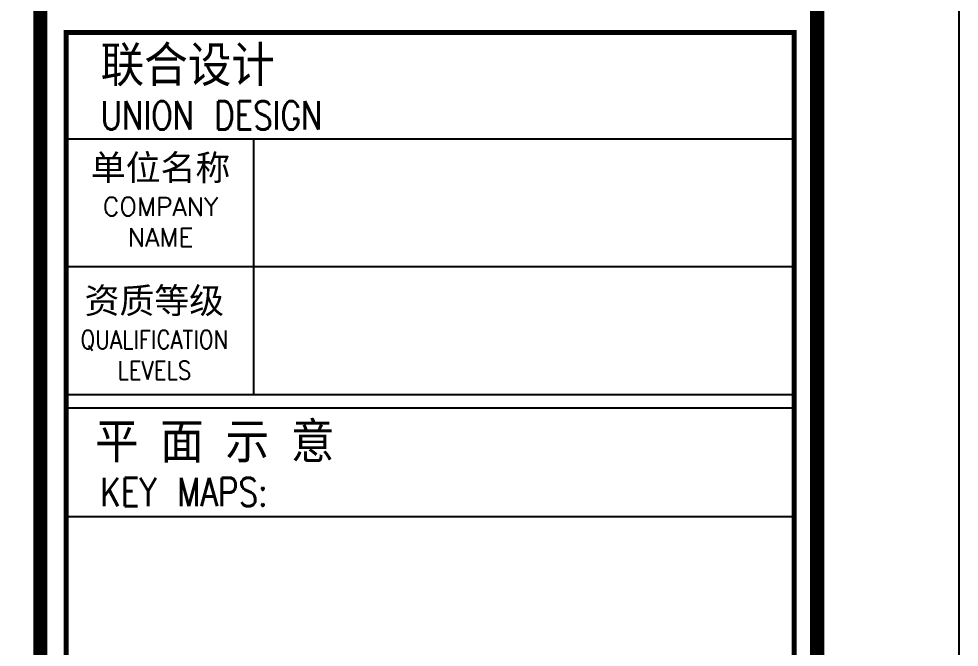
# Model space of a CAD drawing. Extents: x 815029915 to 815825525, y 579155098 to 579748855.
# Drawn here: x 815657211 to 815663833, y 579294273 to 579298699 of the extents above; entities that cross this region are included whole.
import ezdxf

# ---------------------------------------------------------------- set-up
doc = ezdxf.new("R2010")
doc.units = 0
doc.header["$LTSCALE"] = 100
doc.header["$MEASUREMENT"] = 0
doc.layers.add('TK', color=7, linetype='Continuous')
doc.layers.add('zm', color=1, linetype='Continuous')
doc.styles.add('CCIAD-图框(标题项)', font='')
doc.styles.add('CCIAD-图框(版权说明)', font='txt.shx', dxfattribs={"width": 0.7, "bigfont": 'gbcbig.shx'})
doc.styles.add('基本字体', font='simplex.shx', dxfattribs={"height": 180, "bigfont": 'hztxt.shx'})
doc.styles.get('CCIAD-图框(标题项)').set_extended_font_data('SimHei')

# ---------------------------------------------------------------- blocks, each defined once
blk = doc.blocks.new('CCIAD-TK-A2-图签')
at = {"layer": 'TK'}
for p, q in [((582.387, 328.33), (531.117, 328.33)), ((544.292, 328.33), (544.292, 310.33)), ((582.387, 319.33), (531.117, 319.33)), ((582.387, 310.33), (531.117, 310.33))]:
    blk.add_line(p, q, dxfattribs=at)
at = {"layer": 'TK', "const_width": 1}
blk.add_lwpolyline([(529.286, 10.457), (529.286, 410)], dxfattribs=at)
at = {"layer": 'TK'}
for points in [[(529.286, 10.457), (584, 10.457), (584, 410)], [(531.117, 335.838), (582.387, 335.838)], [(531.117, 309.404), (582.387, 309.404)], [(531.117, 301.761), (582.387, 301.761)]]:
    blk.add_lwpolyline(points, dxfattribs=at)
at = {"layer": 'TK', "const_width": 0.347}
blk.add_lwpolyline([(531.117, 335.838), (582.387, 335.838), (582.387, 189.939), (531.117, 189.939)], close=True, dxfattribs=at)
at = {"layer": 'TK'}
for s, height, style, width, p in [('联合设计', 2.5, 'CCIAD-图框(标题项)', 0.9, (533.534, 332.346)), ('UNION DESIGN', 2, 'CCIAD-图框(版权说明)', 0.8, (533.534, 329.001)), ('平 面 示 意', 2.5, 'CCIAD-图框(标题项)', 0.9, (533.134, 305.826)), ('KEY MAPS:', 2, 'CCIAD-图框(版权说明)', 0.8, (533.52, 302.484))]:
    blk.add_text(s, height=height, dxfattribs=dict(at, style=style, width=width)).set_placement(p)
at = {"layer": 'TK', "char_height": 1.8, "width": 11.6, "attachment_point": 5, "style": '基本字体'}
for s, insert in [('{\\fSimHei|b0|i0|c134|p2;单位名称\\Fsimplex,hztxt|c134;\\H0.72222x;COMPANY NAME}', (537.758, 323.993)), ('{\\fSimHei|b0|i0|c134|p49;资质等级\\P\\Fsimplex,hztxt|c134;\\H0.7222x;\\W0.85;QUALIFICATION \\PLEVELS}', (537.317, 314.626))]:
    blk.add_mtext(s, dxfattribs=dict(at, insert=insert))
blk = doc.blocks.new('l')
at = {"layer": 'TK'}
blk.add_lwpolyline([(815463677.3, 579451444.5), (815463677.3, 579409444.5), (815547777.3, 579409444.5), (815547777.3, 579451444.5)], close=True, dxfattribs=at)

msp = doc.modelspace()

# ---------------------------------------------------------------- linework, layer by layer
at = {"layer": 'TK'}
msp.add_lwpolyline([(815579733.2, 579307018.6), (815579733.2, 579265018.6), (815663833.2, 579265018.6), (815663833.2, 579307018.6)], close=True, dxfattribs=at)
at = {"layer": 'TK', "const_width": 100}
msp.add_lwpolyline([(815582233.2, 579266064.2), (815582233.2, 579306018.6), (815662833.2, 579306018.6), (815662833.2, 579266064.2)], close=True, dxfattribs=at)

# ---------------------------------------------------------------- block references
at = {"layer": 'TK', "xscale": 100, "yscale": 100, "zscale": 100}
msp.add_blockref('CCIAD-TK-A2-图签', (815604433.2, 579265018.6), dxfattribs=at)
at = {"layer": 'zm', "color": 1}
msp.add_blockref('l', (116055.9, -144425.9), dxfattribs=at)

doc.saveas('drawing.dxf')
